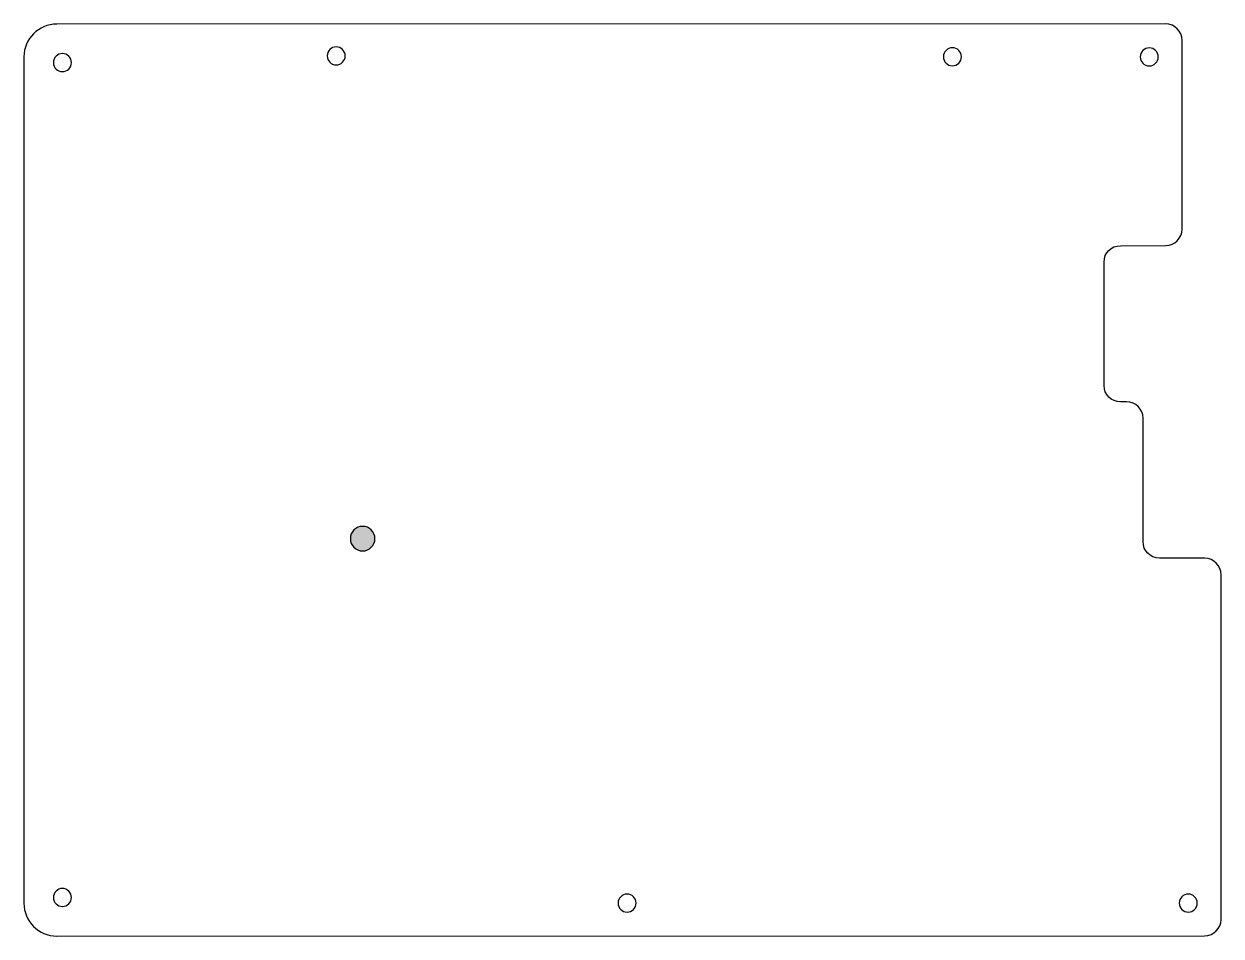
# Model space of a CAD drawing. Header units: millimetres. Extents: x 9 to 155, y 84 to 196.
import ezdxf

# ---------------------------------------------------------------- set-up
doc = ezdxf.new("R2010")
doc.units = ezdxf.units.MM
doc.header["$MEASUREMENT"] = 0
doc.layers.add('Layer 1', color=7, linetype='Continuous')

# ---------------------------------------------------------------- blocks, each defined once
blk = doc.blocks.new('block 2')
at = {"layer": 'Layer 1', "true_color": 0xc2c200}
h = blk.add_hatch(color=52, dxfattribs=at)
h.dxf.hatch_style = 2
edge = h.paths.add_edge_path()
edge.add_spline(control_points=[(50.48, 134.4), (51.31, 134.4), (51.98, 133.73), (51.98, 132.9), (51.98, 132.07), (51.31, 131.4), (50.48, 131.4), (49.65, 131.4), (48.98, 132.07), (48.98, 132.9), (48.98, 133.73), (49.65, 134.4), (50.48, 134.4)], knot_values=[0, 0, 0, 0, 1, 1, 1, 2, 2, 2, 3, 3, 3, 4, 4, 4, 4], degree=3, periodic=1)
at = {"layer": 'Layer 1', "color": 85, "lineweight": 25, "true_color": 0x5a8e5a}
blk.add_open_spline([(50.48, 134.4), (51.31, 134.4), (51.98, 133.73), (51.98, 132.9), (51.98, 132.07), (51.31, 131.4), (50.48, 131.4), (49.65, 131.4), (48.98, 132.07), (48.98, 132.9), (48.98, 133.73), (49.65, 134.4), (50.48, 134.4)], degree=3, knots=[0, 0, 0, 0, 1, 1, 1, 2, 2, 2, 3, 3, 3, 4, 4, 4, 4], dxfattribs=at)

msp = doc.modelspace()

# ---------------------------------------------------------------- linework, layer by layer
at = {"layer": 'Layer 1', "color": 173, "lineweight": 25, "true_color": 0x6c6cb7}
msp.add_open_spline([(150.49, 185.7), (150.49, 185.7), (150.49, 170.66), (150.49, 170.66), (150.49, 169.55), (149.6, 168.66), (148.5, 168.66), (148.5, 168.66), (142.96, 168.64), (142.96, 168.64), (141.86, 168.64), (140.97, 167.75), (140.97, 166.64), (140.97, 166.64), (140.97, 151.59), (140.97, 151.59), (140.97, 150.48), (141.86, 149.59), (142.97, 149.59), (142.97, 149.59), (143.73, 149.59), (143.73, 149.59), (144.83, 149.59), (145.73, 148.69), (145.73, 147.59), (145.73, 147.59), (145.73, 132.53), (145.73, 132.53), (145.73, 131.43), (146.62, 130.53), (147.72, 130.53), (147.72, 130.53), (153.26, 130.5), (153.26, 130.5), (154.36, 130.49), (155.25, 129.6), (155.25, 128.5), (155.25, 128.5), (155.25, 86.45), (155.25, 86.45), (155.25, 85.34), (154.36, 84.45), (153.25, 84.45), (153.25, 84.45), (13.14, 84.42), (13.14, 84.42), (10.93, 84.42), (9.14, 86.21), (9.14, 88.42), (9.14, 88.42), (9.14, 191.67), (9.14, 191.67), (9.14, 193.88), (10.93, 195.67), (13.14, 195.67), (13.14, 195.67), (148.49, 195.69), (148.49, 195.69), (149.6, 195.69), (150.49, 194.79), (150.49, 193.69), (150.49, 193.69), (150.49, 185.7), (150.49, 185.7)], degree=3, knots=[0, 0, 0, 0, 1, 1, 1, 2, 2, 2, 3, 3, 3, 4, 4, 4, 5, 5, 5, 6, 6, 6, 7, 7, 7, 8, 8, 8, 9, 9, 9, 10, 10, 10, 11, 11, 11, 12, 12, 12, 13, 13, 13, 14, 14, 14, 15, 15, 15, 16, 16, 16, 17, 17, 17, 18, 18, 18, 19, 19, 19, 20, 20, 20, 21, 21, 21, 21], dxfattribs=at)
at = {"layer": 'Layer 1', "color": 205, "lineweight": 25, "true_color": 0x7c46af}
for points in [[(48.35, 191.79), (48.35, 191.18), (47.86, 190.69), (47.25, 190.69), (46.64, 190.69), (46.15, 191.18), (46.15, 191.79), (46.15, 192.4), (46.64, 192.89), (47.25, 192.89), (47.86, 192.89), (48.35, 192.4), (48.35, 191.79)], [(14.94, 190.97), (14.94, 190.36), (14.45, 189.87), (13.84, 189.87), (13.23, 189.87), (12.74, 190.36), (12.74, 190.97), (12.74, 191.57), (13.23, 192.07), (13.84, 192.07), (14.45, 192.07), (14.94, 191.57), (14.94, 190.97)], [(123.57, 191.69), (123.57, 191.08), (123.07, 190.59), (122.47, 190.59), (121.86, 190.59), (121.37, 191.08), (121.37, 191.69), (121.37, 192.3), (121.86, 192.79), (122.47, 192.79), (123.07, 192.79), (123.57, 192.3), (123.57, 191.69)], [(147.59, 191.67), (147.59, 191.06), (147.1, 190.57), (146.49, 190.57), (145.88, 190.57), (145.39, 191.06), (145.39, 191.67), (145.39, 192.27), (145.88, 192.77), (146.49, 192.77), (147.1, 192.77), (147.59, 192.27), (147.59, 191.67)], [(14.94, 89.12), (14.94, 88.51), (14.45, 88.02), (13.84, 88.02), (13.23, 88.02), (12.74, 88.51), (12.74, 89.12), (12.74, 89.72), (13.23, 90.22), (13.84, 90.22), (14.45, 90.22), (14.94, 89.72), (14.94, 89.12)], [(83.85, 88.44), (83.85, 87.83), (83.36, 87.34), (82.75, 87.34), (82.15, 87.34), (81.65, 87.83), (81.65, 88.44), (81.65, 89.05), (82.15, 89.54), (82.75, 89.54), (83.36, 89.54), (83.85, 89.05), (83.85, 88.44)], [(152.35, 88.44), (152.35, 87.83), (151.86, 87.34), (151.25, 87.34), (150.65, 87.34), (150.15, 87.83), (150.15, 88.44), (150.15, 89.05), (150.65, 89.54), (151.25, 89.54), (151.86, 89.54), (152.35, 89.05), (152.35, 88.44)]]:
    msp.add_open_spline(points, degree=3, knots=[0, 0, 0, 0, 1, 1, 1, 2, 2, 2, 3, 3, 3, 4, 4, 4, 4], dxfattribs=at)

# ---------------------------------------------------------------- block references
at = {"layer": 'Layer 1'}
msp.add_blockref('block 2', (0, 0), dxfattribs=at)

doc.saveas('drawing.dxf')
